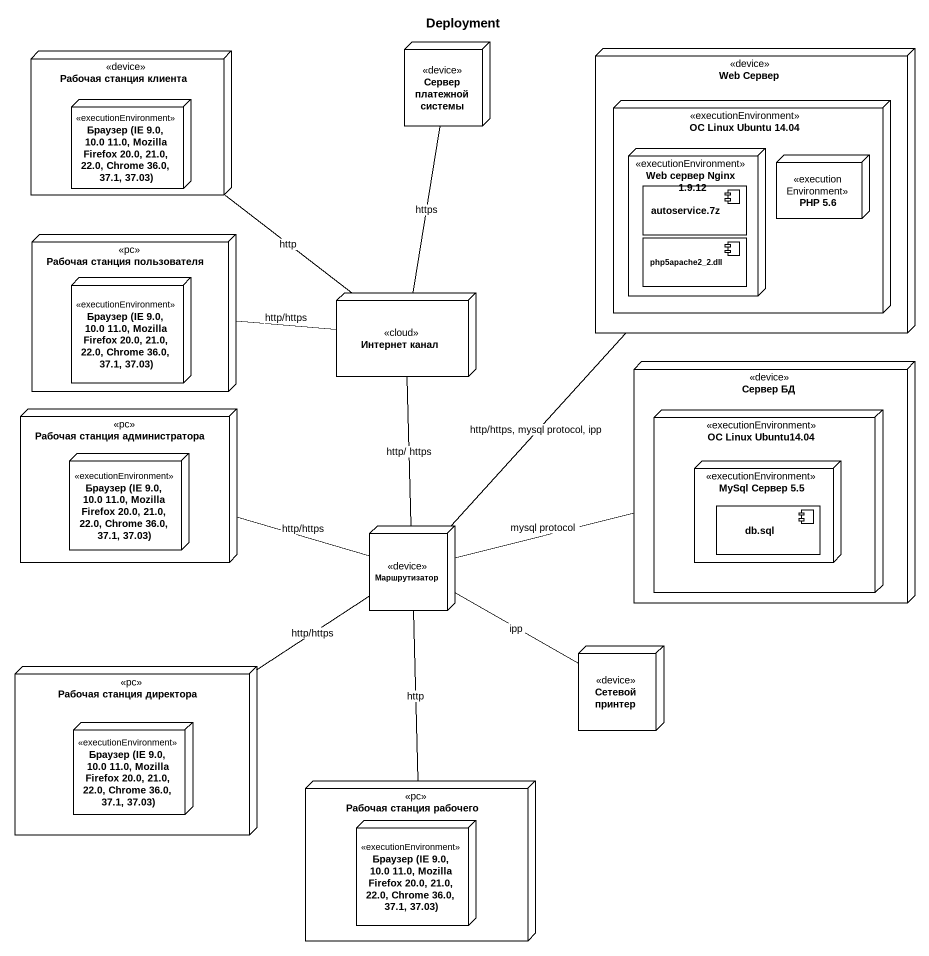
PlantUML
@startuml
title Deployment
node "Рабочая станция клиента" as Рабочая_станция_клиента <<device>> {
  node "Браузер (IE 9.0, 10.0 11.0, Mozilla Firefox 20.0, 21.0, 22.0, Chrome 36.0, 37.1, 37.03)" as Браузер_IE_9_0_10_0_11_0 <<executionEnvironment>>
}
node "Сервер платежной системы" as Сервер_платежной_системы <<device>>
node "Web Cервер" as Web_Cервер <<device>> {
  node "OC Linux Ubuntu 14.04" as OC_Linux_Ubuntu_14_04 <<executionEnvironment>> {
    node "Web сервер Nginx 1.9.12" as Web_сервер_Nginx_1_9_12 <<executionEnvironment>> {
      component "autoservice.7z" as autoservice_7z
      component "php5apache2_2.dll" as php5apache2_2_dll
    }
    node "PHP 5.6" as PHP_5_6 <<executionEnvironment>>
  }
}
node "Рабочая станция пользователя" as Рабочая_станция_пользователя <<pc>> {
  node "Браузер (IE 9.0, 10.0 11.0, Mozilla Firefox 20.0, 21.0, 22.0, Chrome 36.0, 37.1, 37.03)" as Браузер_IE_9_0_10_0_11_0_2 <<executionEnvironment>>
}
node "Интернет канал" as Интернет_канал <<cloud>> #FFFFFF
node "Сервер БД" as Сервер_БД <<device>> {
  node "OC Linux Ubuntu14.04" as OC_Linux_Ubuntu14_04 <<executionEnvironment>> {
    node "MySql Сервер 5.5" as MySql_Сервер_5_5 <<executionEnvironment>> {
      component "db.sql" as db_sql
    }
  }
}
node "Рабочая станция администратора" as Рабочая_станция <<pc>> {
  node "Браузер (IE 9.0, 10.0 11.0, Mozilla Firefox 20.0, 21.0, 22.0, Chrome 36.0, 37.1, 37.03)" as Браузер_IE_9_0_10_0_11_0_3 <<executionEnvironment>>
}
node Маршрутизатор <<device>>
node "Cетевой принтер" as Cетевой_принтер <<device>>
node "Рабочая станция директора" as Рабочая_станция_директора <<pc>> {
  node "Браузер (IE 9.0, 10.0 11.0, Mozilla Firefox 20.0, 21.0, 22.0, Chrome 36.0, 37.1, 37.03)" as Браузер_IE_9_0_10_0_11_0_4 <<executionEnvironment>>
}
node "Рабочая станция рабочего" as Рабочая_станция_рабочего <<pc>> {
  node "Браузер (IE 9.0, 10.0 11.0, Mozilla Firefox 20.0, 21.0, 22.0, Chrome 36.0, 37.1, 37.03)" as Браузер_IE_9_0_10_0_11_0_5 <<executionEnvironment>>
}
Рабочая_станция_клиента -- Интернет_канал : http
Рабочая_станция_пользователя -right- Интернет_канал : http/https
Интернет_канал -up- Сервер_платежной_системы : https
Рабочая_станция -right- Маршрутизатор : http/https
Маршрутизатор -up- Web_Cервер : http/https, mysql protocol, ipp
Маршрутизатор -up- Интернет_канал : http/ https
Маршрутизатор -right- Сервер_БД : mysql protocol
Cетевой_принтер -left- Маршрутизатор : ipp
Рабочая_станция_директора -up- Маршрутизатор : http/https
Рабочая_станция_рабочего -up- Маршрутизатор : http
@enduml
